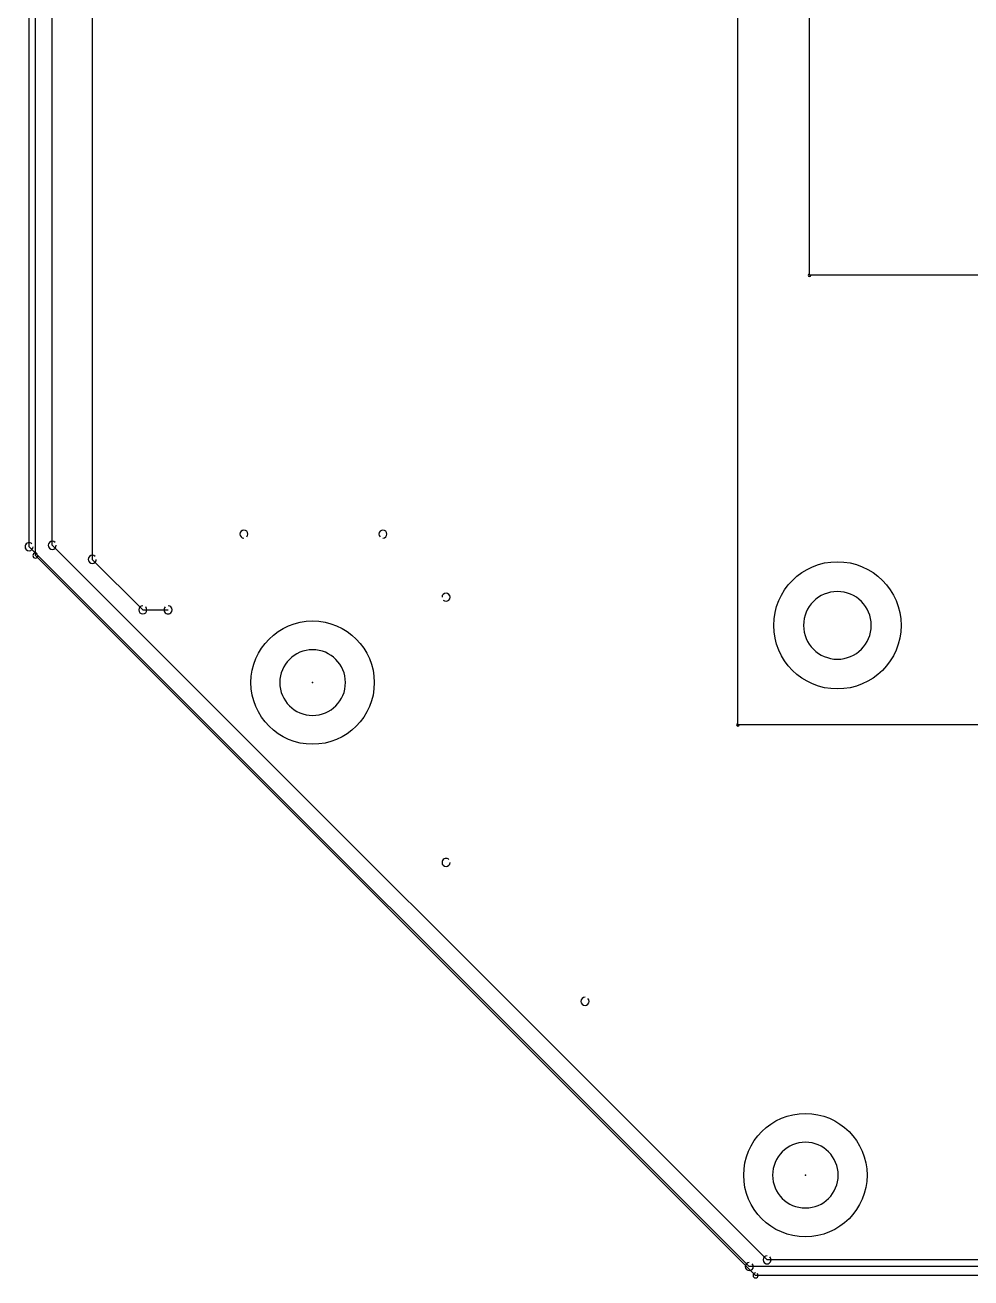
# Model space of a CAD drawing. Header units: millimetres. Extents: x 103 to 292, y -140 to -65.
# Drawn here: x 106.9 to 130.66, y -139.67 to -108.17 of the extents above; entities that cross this region are included whole.
import ezdxf

# ---------------------------------------------------------------- set-up
doc = ezdxf.new("R2010")
doc.units = ezdxf.units.MM
for name, color, linetype in [('1', 82, 'CONTINUOUS'), ('16', 175, 'CONTINUOUS'), ('20', 7, 'CONTINUOUS'), ('21', 253, 'CONTINUOUS'), ('23', 7, 'CONTINUOUS'), ('29', 253, 'CONTINUOUS'), ('30', 253, 'CONTINUOUS')]:
    doc.layers.add(name, color=color, linetype=linetype)

msp = doc.modelspace()

# ---------------------------------------------------------------- linework, layer by layer
at = {"layer": '1'}
for points in [[(107.5792, -121.2494), (107.5792, -75.946)], [(125.542, -139.2123), (107.5792, -121.2494)], [(171.77, -139.2123), (125.542, -139.2123)]]:
    msp.add_lwpolyline(points, dxfattribs=at)
for points in [[(107.651, -121.1776, 1), (107.5073, -121.3213, 1)], [(107.4776, -121.2494, 1), (107.6808, -121.2494, 1)], [(125.542, -139.1107, 1), (125.542, -139.3139, 1)], [(125.4702, -139.2842, 1), (125.6139, -139.1405, 1)]]:
    msp.add_lwpolyline(points, format="xyb", dxfattribs=at)
at = {"layer": '16'}
for points in [[(106.9975, -121.285), (106.9975, -67.6275)], [(108.585, -74.93), (108.585, -121.6025)], [(125.095, -139.3825), (106.9975, -121.285)], [(108.585, -121.6025), (109.855, -122.8725)], [(109.855, -122.8725), (110.49, -122.8725)], [(172.4025, -139.3825), (125.095, -139.3825)]]:
    msp.add_lwpolyline(points, dxfattribs=at)
for points in [[(112.395, -120.8659, 1), (112.395, -121.0691, 1)], [(112.4668, -121.0393, 1), (112.3232, -120.8957, 1)], [(115.9593, -120.8957, 1), (115.8157, -121.0393, 1)], [(115.8875, -121.0691, 1), (115.8875, -120.8659, 1)], [(107.0693, -121.2132, 1), (106.9257, -121.3568, 1)], [(106.8959, -121.285, 1), (107.0991, -121.285, 1)], [(108.6568, -121.5307, 1), (108.5132, -121.6743, 1)], [(108.4834, -121.6025, 1), (108.6866, -121.6025, 1)], [(117.5766, -122.555, 1), (117.3734, -122.555, 1)], [(117.4032, -122.6268, 1), (117.5468, -122.4832, 1)], [(109.855, -122.7709, 1), (109.855, -122.9741, 1)], [(109.7832, -122.9443, 1), (109.9268, -122.8007, 1)], [(110.4182, -122.8007, 1), (110.5618, -122.9443, 1)], [(110.49, -122.9741, 1), (110.49, -122.7709, 1)], [(117.5468, -129.1507, 1), (117.4032, -129.2943, 1)], [(117.3734, -129.2225, 1), (117.5766, -129.2225, 1)], [(120.9675, -132.6134, 1), (120.9675, -132.8166, 1)], [(120.8957, -132.7868, 1), (121.0393, -132.6432, 1)], [(125.095, -139.2809, 1), (125.095, -139.4841, 1)], [(125.0232, -139.4543, 1), (125.1668, -139.3107, 1)]]:
    msp.add_lwpolyline(points, format="xyb", dxfattribs=at)
at = {"layer": '20'}
for points in [[(107.1562, -121.5072), (107.1562, -67.4053)], [(125.2538, -139.6047), (107.1562, -121.5072)], [(172.466, -139.6047), (125.2538, -139.6047)]]:
    msp.add_lwpolyline(points, dxfattribs=at)
for points in [[(107.2012, -121.4623, 1), (107.1113, -121.5522, 1)], [(107.0927, -121.5072, 1), (107.2198, -121.5072, 1)], [(125.2538, -139.5412, 1), (125.2538, -139.6683, 1)], [(125.2088, -139.6497, 1), (125.2987, -139.5598, 1)]]:
    msp.add_lwpolyline(points, format="xyb", dxfattribs=at)
for centre, radius in [((127.3093, -123.2618), 1.6), ((114.1222, -124.7013), 1.55), ((126.5047, -137.0838), 1.55)]:
    msp.add_circle(centre, radius, dxfattribs=at)
at = {"layer": '21'}
for points in [[(124.8093, -125.7618), (124.8093, -65.7618)], [(126.6093, -114.4618), (126.6093, -77.0618)], [(221.0093, -114.4618), (126.6093, -114.4618)], [(222.8093, -125.7618), (124.8093, -125.7618)]]:
    msp.add_lwpolyline(points, dxfattribs=at)
for points in [[(126.5775, -114.4618, 1), (126.641, -114.4618, 1)], [(126.6093, -114.43, 1), (126.6093, -114.4935, 1)], [(124.7775, -125.7618, 1), (124.841, -125.7618, 1)], [(124.8093, -125.73, 1), (124.8093, -125.7935, 1)]]:
    msp.add_lwpolyline(points, format="xyb", dxfattribs=at)
at = {"layer": '23'}
for p in [(114.1222, -124.7013), (124.8093, -125.7618), (126.5047, -137.0838)]:
    msp.add_point(p, dxfattribs=at)
at = {"layer": '29'}
for points in [[(127.3093, -124.1126, 1), (127.3093, -122.4109, 1), (127.3093, -124.1126)], [(114.1222, -125.5271, 1), (114.1222, -123.8755, 1), (114.1222, -125.5271)], [(126.5047, -137.9096, 1), (126.5047, -136.258, 1), (126.5047, -137.9096)]]:
    msp.add_lwpolyline(points, format="xyb", dxfattribs=at)
at = {"layer": '30'}
for points in [[(127.3093, -124.1126, 1), (127.3093, -122.4109, 1), (127.3093, -124.1126)], [(114.1222, -125.5271, 1), (114.1222, -123.8755, 1), (114.1222, -125.5271)], [(126.5047, -137.9096, 1), (126.5047, -136.258, 1), (126.5047, -137.9096)]]:
    msp.add_lwpolyline(points, format="xyb", dxfattribs=at)

doc.saveas('drawing.dxf')
